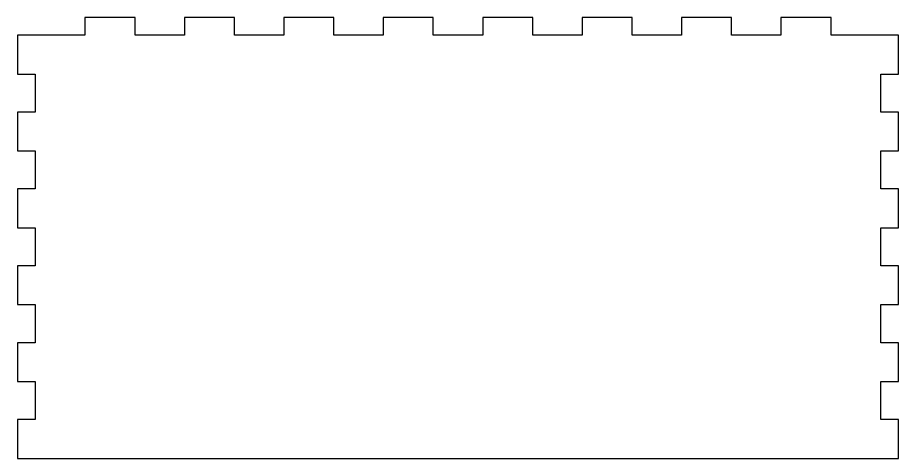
# Model space of a CAD drawing. Extents: x 0.2 to 23.8, y -15.9 to -0.1.
# Drawn here: x 9.91 to 16.16, y -15.85 to -12.72 of the extents above; entities that cross this region are included whole.
import ezdxf

# ---------------------------------------------------------------- set-up
doc = ezdxf.new("R2010")
doc.units = 0
doc.layers.add('LAYER_1', color=7, linetype='CONTINUOUS')

# ---------------------------------------------------------------- blocks, each defined once
blk = doc.blocks.new('BLOCK_32')
at = {"layer": 'LAYER_1', "color": 250}
blk.add_lwpolyline([(9.9078, -15.5761), (9.9078, -15.8512), (16.1602, -15.8512), (16.1602, -15.5761), (16.0352, -15.5761), (16.0352, -15.3057), (16.1602, -15.3057), (16.1602, -15.0306), (16.0352, -15.0306), (16.0352, -14.7603), (16.1602, -14.7603), (16.1602, -14.4852), (16.0352, -14.4852), (16.0352, -14.2148), (16.1602, -14.2148), (16.1602, -13.9397), (16.0352, -13.9397), (16.0352, -13.6694), (16.1602, -13.6694), (16.1602, -13.3943), (16.0352, -13.3943), (16.0352, -13.1239), (16.1602, -13.1239), (16.1602, -12.8488), (16.0352, -12.8488), (15.6823, -12.8488), (15.6823, -12.7238), (15.3269, -12.7238), (15.3269, -12.8488), (14.9764, -12.8488), (14.9764, -12.7238), (14.621, -12.7238), (14.621, -12.8488), (14.2705, -12.8488), (14.2705, -12.7238), (13.9152, -12.7238), (13.9152, -12.8488), (13.5646, -12.8488), (13.5646, -12.7238), (13.2093, -12.7238), (13.2093, -12.8488), (12.8587, -12.8488), (12.8587, -12.7238), (12.5034, -12.7238), (12.5034, -12.8488), (12.1528, -12.8488), (12.1528, -12.7238), (11.7975, -12.7238), (11.7975, -12.8488), (11.447, -12.8488), (11.447, -12.7238), (11.0916, -12.7238), (11.0916, -12.8488), (10.7411, -12.8488), (10.7411, -12.7238), (10.3857, -12.7238), (10.3857, -12.8488), (10.0328, -12.8488), (9.9078, -12.8488), (9.9078, -13.1239), (10.0328, -13.1239), (10.0328, -13.3943), (9.9078, -13.3943), (9.9078, -13.6694), (10.0328, -13.6694), (10.0328, -13.9397), (9.9078, -13.9397), (9.9078, -14.2148), (10.0328, -14.2148), (10.0328, -14.4852), (9.9078, -14.4852), (9.9078, -14.7603), (10.0328, -14.7603), (10.0328, -15.0306), (9.9078, -15.0306), (9.9078, -15.3057), (10.0328, -15.3057), (10.0328, -15.5761), (9.9078, -15.5761), (9.9078, -15.8512), (10.0328, -15.8512), (10.3857, -15.8512), (10.7411, -15.8512), (11.0916, -15.8512), (11.447, -15.8512), (11.7975, -15.8512), (12.1528, -15.8512), (12.5034, -15.8512), (12.8587, -15.8512), (13.2093, -15.8512), (13.5646, -15.8512), (13.9152, -15.8512), (14.2705, -15.8512), (14.621, -15.8512), (14.9764, -15.8512), (15.3269, -15.8512), (15.6823, -15.8512), (16.0352, -15.8512), (16.1602, -15.8512)], dxfattribs=at)

msp = doc.modelspace()

# ---------------------------------------------------------------- block references
at = {"layer": 'LAYER_1'}
msp.add_blockref('BLOCK_32', (0, 0), dxfattribs=at)

doc.saveas('drawing.dxf')
